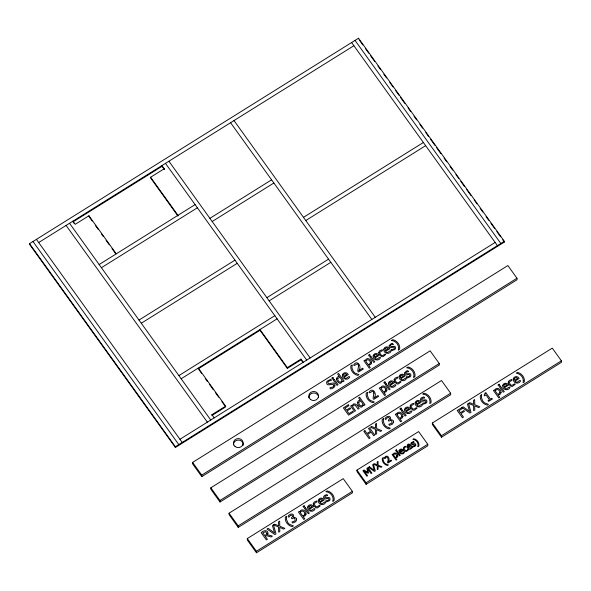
<?xml version="1.0" encoding="UTF-8"?>
<svg xmlns="http://www.w3.org/2000/svg" width="591" height="591" viewBox="0 0 591 591"><rect width="100%" height="100%" fill="white"/><g stroke="black" fill="none" stroke-linecap="round" stroke-linejoin="round"><path stroke-width="0.89" d="M332.896 501.183C334.159 496.765 330.517 492.177 326.092 491.712M398.4 349.931C399.671 345.513 396.029 340.918 391.604 340.453M413.737 377.257C415 372.84 411.358 368.245 406.933 367.787M417.955 446.412C418.908 443.095 416.175 439.652 412.858 439.305L413.73 438.707C416.928 439.372 419.455 442.578 418.886 445.88L417.985 446.449M286.598 516.379L286.428 519.23L287.758 522.51A7.905 7.351 -2.6 0 0 289.753 524.446L293.431 525.901L292.227 526.647C287.965 525.776 284.596 521.484 285.357 517.081L286.561 516.327M352.103 365.12L351.94 367.979L353.27 371.259A7.905 7.351 -2.6 0 0 355.257 373.194L358.944 374.642L357.74 375.396C353.47 374.517 350.108 370.225 350.869 365.822L352.066 365.075M367.439 392.446L367.277 395.305L368.599 398.585A7.905 7.351 -2.6 0 0 370.594 400.521L374.273 401.969L373.069 402.722C368.806 401.843 365.437 397.551 366.198 393.155L367.403 392.402M383.463 418.694L383.3 421.546L384.63 424.826A7.905 7.351 -2.6 0 0 386.617 426.761L390.296 428.216L389.1 428.963C384.83 428.091 381.468 423.799 382.229 419.396L383.426 418.642M383.234 457.803L383.108 459.946L384.106 462.406A5.925 5.511 -2.6 0 0 385.598 463.854L388.361 464.947L387.46 465.509C384.261 464.851 381.734 461.63 382.303 458.328L383.204 457.766M481.591 394.854L481.429 397.713L482.758 400.993A7.905 7.351 -2.6 0 0 484.753 402.929L488.432 404.377L487.228 405.13C482.965 404.251 479.597 399.959 480.357 395.564L481.562 394.81M407.871 449.138C406.423 453.666 401.422 446.56 406.372 447.055L405.862 446.257C402.87 446.19 402.419 450.283 405.086 451.273A2.046 1.899 -2.6 0 0 406.468 451.406L408.462 449.884L407.908 449.108M411.957 446.589L410.169 448.288L408.344 447.446L411.388 445.54C404.576 439.482 407.059 454.449 412.54 447.313L412.001 446.56M384.977 458.446C387.164 454.353 389.358 459.961 387.452 462.228L387.999 462.989L391.619 460.729L391.176 460.108L388.287 461.911C390.836 458.749 387.075 453.356 384.379 457.7L384.933 458.476M29.55 243.655L358.523 38.223L504.33 241.298L504.367 242.051L175.394 447.483L29.587 244.408L29.55 243.655L175.357 446.73L175.394 447.483M38.681 242.546L353.883 45.714M162.082 166.27L164.357 169.44L162.045 165.51L162.082 166.27L72.981 221.906L73.897 223.176M116.272 253.835L88.938 215.759L75.227 224.321L72.952 221.145M150.616 177.241L177.957 215.316L177.987 216.077L150.653 178.002L150.616 177.241L164.32 168.686M99.14 264.539L195.089 204.619M101.416 267.708L197.364 207.796M209.908 218.345L271.587 179.827M212.184 221.514L273.869 182.996M139.011 320.063L234.959 260.151M303.493 217.348L423.37 142.49M141.286 323.24L237.235 263.32M305.776 220.524L425.653 145.659M266.866 297.672L328.544 259.154M269.141 300.841L330.827 262.323M178.881 375.595L274.83 315.675M181.156 378.765L277.105 318.852M287.315 367.624L301.018 359.062L301.055 359.823L287.344 368.378L287.315 367.624L259.974 329.549L260.01 330.303L198.325 368.821L198.288 368.067L225.629 406.143L225.666 406.896L211.955 415.458L211.925 414.705L225.629 406.143M179.937 439.276L495.14 242.443M175.357 446.73L504.33 241.298M192.607 462.421L507.868 265.551L516.985 278.243L517.051 279.75L201.79 476.627L192.673 463.935L192.607 462.421L201.723 475.112L201.79 476.627M391.567 340.409L392.771 339.655C397.034 340.542 400.403 344.819 399.642 349.229L398.437 349.975M201.723 475.112L516.985 278.243M210.832 487.804L430.145 350.847L439.261 363.539L439.327 365.053L220.015 502.01L210.906 489.318L210.832 487.804L219.948 500.496L220.015 502.01M406.903 367.735L408.1 366.981C412.37 367.868 415.732 372.153 414.978 376.556L413.774 377.302M219.948 500.496L439.261 363.539M229.057 513.187L441.521 380.515L450.63 393.207L450.704 394.722L238.239 527.394L229.131 514.702L229.057 513.187L238.173 525.879L238.239 527.394M422.927 393.975L424.131 393.229C428.394 394.108 431.762 398.393 431.002 402.796L429.797 403.55C430.994 399.11 427.426 394.493 422.964 394.027M238.173 525.879L450.63 393.207M247.289 538.571L343.238 478.658L352.347 491.35L352.413 492.857L256.464 552.777L247.356 540.085L247.289 538.571L256.398 551.263L256.464 552.777M356.942 470.096L418.627 431.578L427.736 444.269L427.803 445.784L366.125 484.302L357.008 471.611L356.942 470.096L366.058 482.788L366.125 484.302M432.331 423.016L552.267 348.121L561.384 360.813L561.45 362.327L441.514 437.222L432.398 424.53L432.331 423.016L441.447 435.707L441.514 437.222M326.055 491.66L327.259 490.914C331.521 491.793 334.89 496.078 334.129 500.481L332.932 501.234M256.398 551.263L352.347 491.35M366.058 482.788L427.736 444.269M441.447 435.707L561.384 360.813M393.126 344.324L390.917 344.834L390.149 345.934C391.301 347.811 396.118 344.213 395.556 348.35A2.689 2.497 -2.6 0 1 394.729 349.532L391.929 350.67L391.19 349.643M408.462 371.65L406.253 372.16L405.485 373.261C406.638 375.137 411.454 371.54 410.893 375.677A2.689 2.497 -2.6 0 1 410.065 376.866L407.265 377.996L406.527 376.969M424.486 397.891L422.277 398.408L421.509 399.501C422.661 401.378 427.478 397.787 426.916 401.917A2.689 2.497 -2.6 0 1 426.089 403.106L423.289 404.237L422.55 403.21L425.047 402.685L425.823 401.939L425.727 401.104L424.803 400.75L421.708 401.363L420.415 399.885L420.666 398.666L421.745 397.617L423.843 396.879L424.545 397.861M414.003 442.201L412.341 442.585L411.764 443.413C412.629 444.816 416.241 442.12 415.82 445.222A2.017 1.876 -2.6 0 1 415.2 446.116L413.102 446.966L412.548 446.198L414.424 445.799L415.074 444.934C412.437 444.713 407.812 443.959 413.515 441.447L414.04 442.179M327.621 495.576L325.412 496.093L324.644 497.194C325.789 499.063 330.613 495.472 330.051 499.602A2.689 2.497 -2.6 0 1 329.224 500.791L326.424 501.922L325.685 500.902L328.182 500.37L328.951 499.624L328.855 498.789L327.939 498.435L324.836 499.048L323.55 497.57L323.794 496.351L324.873 495.302L326.971 494.564L327.673 495.546M391.242 349.613L393.687 349.111L394.463 348.372L394.367 347.538L393.443 347.176L390.348 347.796L389.173 346.703L389.129 345.506L391.449 343.548L392.483 343.312L393.185 344.287M406.578 376.94L409.024 376.437L409.792 375.699L409.696 374.864L408.78 374.502L405.677 375.122L404.503 374.029L404.458 372.832L406.778 370.875L407.812 370.638L408.514 371.613M468.574 403.387L473.583 405.5L473.701 410.679L474.824 409.977L474.684 405.869L478.666 407.576L479.862 406.83L474.772 404.687L474.654 399.59L473.524 400.299L473.672 404.325L469.764 402.648L467.437 404.096L469.594 411.462L463.115 406.8L461.999 407.495L469.889 413.057L471.012 412.355L468.5 403.439M273.574 524.911L278.583 527.024L278.701 532.196L279.824 531.494L279.683 527.386L283.665 529.093L284.862 528.347L279.772 526.212L279.654 521.114L278.531 521.816L278.671 525.842L274.763 524.165L272.444 525.621L274.593 532.979L268.115 528.317L266.999 529.019L274.889 534.574L276.012 533.872L273.5 524.956M359.631 40.476L362.859 44.975M365.548 48.721L368.777 53.22M370.394 55.465L374.694 61.457M377.922 65.956L380.611 69.701M383.84 74.2L386.536 77.946M389.757 82.444L392.985 86.936M395.682 90.682L398.91 95.181M400.521 97.426L404.828 103.425M408.056 107.917L410.745 111.662M413.973 116.161L416.662 119.907M419.891 124.406L422.58 128.151M425.808 132.65L428.497 136.395M430.654 139.395L434.954 145.386M436.572 147.632L440.871 153.63M444.1 158.122L446.796 161.875M450.024 166.367L452.713 170.112M455.942 174.611L458.631 178.356M460.781 181.356L464.548 186.601M466.698 189.6L471.005 195.591M474.233 200.09L476.922 203.836M480.151 208.335L482.84 212.08M486.068 216.572L488.757 220.325M490.914 223.317L494.682 228.562M496.832 231.561L500.599 236.806M502.749 239.806L504.367 242.051M355.036 40.402L500.843 243.47M351.608 42.537L497.415 245.612M234.006 120.571L375.263 317.301M230.579 122.714L371.835 319.443M168.9 161.232L310.149 357.961M165.473 163.367L306.722 360.096M301.018 359.062L303.301 362.239M301.055 359.823L302.88 362.357M260.01 330.303L287.344 368.378M89.507 217.266L92.189 220.997M95.402 225.474L98.084 229.212M101.297 233.689L103.44 236.673M106.121 240.411L109.342 244.888M112.017 248.619L115.238 253.103M198.864 369.567L201.546 373.305M205.291 378.528L207.441 381.513M209.583 384.505L213.336 389.728M215.479 392.712L218.7 397.196M221.913 401.673L224.595 405.404M211.925 414.705L214.201 417.874M69.524 223.287L210.773 420.016M66.096 225.43L207.345 422.159M36.406 239.377L182.213 442.445M32.978 241.512L178.785 444.587M358.523 38.223L358.552 38.976M88.938 215.759L88.968 216.52M308.879 397.839A4.876 4.529 -2.6 0 1 313.437 393A4.876 4.529 -2.6 0 1 318.608 397.204M233.489 444.92A4.876 4.529 -2.6 0 1 238.683 440.081A4.876 4.529 -2.6 0 1 243.13 445.466M485.189 393.695L484.081 395.135L484.554 395.8L485.972 394.914L489.459 399.767L488.04 400.654L488.565 401.392L492.384 399.014L491.852 398.275L490.464 399.139L485.78 392.609L484.967 393.118L485.189 393.695M358.538 365.881L357.732 371.022L358.464 372.042L363.288 369.028L362.689 368.193L358.848 370.594C362.239 366.383 357.223 359.195 353.632 364.987C354.393 367.299 357.887 360.953 358.538 365.881M373.874 393.207L373.069 398.349L373.8 399.368L378.624 396.354L378.026 395.519L374.184 397.92C377.575 393.709 372.559 386.521 368.969 392.313C369.722 394.625 373.216 388.28 373.874 393.207M336.405 378.831L337.195 381.446L339.308 383.167A2.261 2.105 -2.6 0 0 340.911 383.153L342.654 381.114L343.046 381.668L344.036 381.047L338.606 373.482L337.616 374.096L339.308 376.452A3.199 2.977 -2.6 0 0 337.136 377.346L336.405 378.831M357.4 402.619L358.19 405.241L360.303 406.963A2.261 2.105 -2.6 0 0 361.906 406.948L363.642 404.901L364.041 405.456L365.031 404.842L359.601 397.278L358.611 397.891L360.303 400.247A3.199 2.977 -2.6 0 0 358.131 401.141L357.4 402.619M523.331 380.574L523.094 382.665L524.335 381.963C525.089 377.553 521.727 373.276 517.457 372.389L516.261 373.143C519.932 373.667 523.234 376.755 523.331 380.574M307.63 507.181C307.187 511.481 313.304 512.877 315.047 509.021C314.131 506.768 311.361 512.973 309.448 509.198L313.511 506.664C312.447 503.85 308.096 504.204 307.63 507.181M318.261 500.547C317.81 504.847 323.927 506.243 325.671 502.387C324.755 500.134 321.992 506.339 320.071 502.564L324.134 500.023C323.07 497.216 318.719 497.57 318.261 500.547M342.366 375.145C341.916 379.444 348.04 380.84 349.783 376.984C348.86 374.731 346.097 380.936 344.184 377.161L348.247 374.62C347.183 371.813 342.832 372.167 342.366 375.145M373.143 355.922C372.692 360.229 378.816 361.626 380.552 357.762C379.636 355.516 376.873 361.722 374.96 357.947L379.023 355.405C377.959 352.598 373.608 352.953 373.143 355.922M383.766 349.288C383.315 353.595 389.439 354.992 391.183 351.128C390.267 348.875 387.489 355.095 385.583 351.313L389.646 348.771C388.582 345.964 384.231 346.319 383.766 349.288M388.479 383.249C388.028 387.556 394.145 388.952 395.889 385.088C394.973 382.842 392.21 389.048 390.289 385.273L394.352 382.732C393.288 379.924 388.937 380.279 388.479 383.249M399.102 376.615C398.652 380.922 404.769 382.318 406.512 378.454C405.603 376.201 402.818 382.421 400.912 378.639L404.983 376.098C403.912 373.29 399.56 373.645 399.102 376.615M399.014 450.903C398.674 454.132 403.261 455.181 404.569 452.285L404.037 451.539L403.321 452.625L401.865 453.297L400.373 452.418L403.424 450.519C402.619 448.406 399.361 448.68 399.014 450.903M404.503 409.497C404.052 413.796 410.176 415.192 411.912 411.336C410.996 409.083 408.233 415.288 406.32 411.513L410.383 408.972C409.319 406.165 404.968 406.519 404.503 409.497M415.126 402.863C414.675 407.162 420.799 408.558 422.543 404.702C421.619 402.449 418.856 408.654 416.943 404.879L421.006 402.338C419.942 399.531 415.591 399.885 415.126 402.863M502.631 385.657C502.187 389.964 508.304 391.36 510.048 387.497C509.132 385.251 506.361 391.456 504.448 387.681L508.511 385.14C507.447 382.333 503.096 382.687 502.631 385.657M513.254 379.023C512.811 383.33 518.928 384.726 520.671 380.863C519.755 378.617 516.992 384.822 515.071 381.047L519.134 378.506C518.071 375.699 513.719 376.053 513.254 379.023M313.289 503.613L313.614 505.504L315.734 507.669A2.726 2.534 -2.6 0 0 317.581 507.846L320.241 505.815C319.458 503.65 316.806 509.353 315.069 505.564C311.974 502.49 318.778 502.542 316.769 500.983L314.19 502.055L313.289 503.613M378.801 352.362L379.127 354.245L381.239 356.41A2.726 2.534 -2.6 0 0 383.086 356.587L385.746 354.556C384.97 352.391 382.318 358.102 380.574 354.305C377.486 351.231 384.283 351.283 382.274 349.724L379.703 350.795L378.801 352.362M394.131 379.688L394.463 381.579L396.576 383.736A2.726 2.534 -2.6 0 0 398.423 383.914L401.082 381.882C400.306 379.725 397.647 385.428 395.911 381.638C392.823 378.558 399.619 378.609 397.61 377.051L395.039 378.122L394.131 379.688M410.161 405.928L410.486 407.82L412.599 409.984A2.726 2.534 -2.6 0 0 414.446 410.161L417.106 408.13C416.33 405.965 413.678 411.668 411.934 407.879C408.846 404.805 415.643 404.857 413.634 403.298L411.063 404.362L410.161 405.928M508.29 382.096L508.615 383.987L510.735 386.145A2.726 2.534 -2.6 0 0 512.582 386.322L515.234 384.298C514.458 382.133 511.806 387.836 510.07 384.047C506.975 380.966 513.778 381.025 511.769 379.459L509.191 380.53L508.29 382.096M333.871 385.339C334.44 388.442 327.798 386.551 330.45 388.908C332.785 388.834 336.286 386.573 334.602 383.958C332.925 381.062 329.076 385.738 327.798 382.695C327.259 379.806 333.361 381.542 330.82 379.304L327.215 381.092A2.992 2.785 -2.6 0 0 326.594 382.584C326.801 387.563 332.489 382.34 333.871 385.339M296.623 519.755L295.685 521.742L292.678 523.035L291.939 522.016L295.042 520.856L294.983 518.817L293.764 518.063L291.961 518.817L291.378 518.012L292.722 516.468L291.998 515.182L290.358 515.426L288.859 517.28L288.12 516.253C289.065 513.926 293.705 512.67 293.764 516.135C291.851 518.351 297.369 516.453 296.623 519.755M393.495 422.07L392.557 424.057L389.543 425.35L388.812 424.323L391.914 423.163L391.855 421.132L390.636 420.378L388.826 421.132L388.25 420.327L389.595 418.783L388.863 417.497L387.231 417.741L385.724 419.595L384.992 418.568C385.93 416.241 390.577 414.985 390.636 418.45C388.715 420.666 394.234 418.768 393.495 422.07M266.851 533.4L266.423 534.427L264.753 535.572L262.796 532.838L265.595 531.708L266.851 533.4M337.609 378.617L338.2 380.789L339.581 382.052A1.3 1.204 -2.6 0 0 340.645 382.074L342.1 380.345L339.847 377.213L337.609 378.617M358.604 402.412L359.195 404.584L360.576 405.84A1.3 1.204 -2.6 0 0 361.64 405.869L363.096 404.133L360.842 401.001L358.604 402.412M304.919 514.037L304.099 515.3L302.585 515.81L300.376 512.729C301.078 509.412 305.082 511.422 304.919 514.037M370.424 362.778L369.611 364.041L368.097 364.551L365.888 361.478C366.583 358.153 370.594 360.163 370.424 362.778M385.76 390.104L384.94 391.375L383.426 391.877L381.217 388.804C381.919 385.487 385.923 387.489 385.76 390.104M401.784 416.352L400.971 417.615L399.457 418.125L397.241 415.045C397.942 411.728 401.946 413.737 401.784 416.352M396.975 456.045L396.362 456.998L395.224 457.375L393.569 455.07L394.67 453.748A0.946 0.879 -2.6 0 1 395.46 453.777L396.975 456.045M499.92 392.513L499.1 393.783L497.585 394.286L495.376 391.212C496.078 387.895 500.082 389.897 499.92 392.513M306.049 514.111L305.325 515.648L303.117 516.556L304.757 518.832L303.767 519.445L298.425 512.013L299.415 511.392L299.822 511.961C300.893 507.691 306.566 510.639 306.049 514.111M371.554 362.852L370.838 364.396L368.629 365.297L370.262 367.572L369.279 368.193L363.938 360.754L364.928 360.141L365.334 360.709C366.405 356.432 372.079 359.387 371.554 362.852M386.891 390.178L386.174 391.722L383.965 392.623L385.598 394.899L384.608 395.519L379.274 388.08L380.257 387.467L380.663 388.036C381.742 383.758 387.408 386.713 386.891 390.178M402.914 416.426L402.198 417.963L399.989 418.864L401.621 421.147L400.639 421.76L395.298 414.321L396.288 413.707L396.694 414.276C397.765 410.006 403.439 412.954 402.914 416.426M397.824 456.104L397.285 457.257L395.623 457.936L396.849 459.643L396.11 460.101L392.106 454.531L392.845 454.065L393.155 454.494C393.961 451.288 398.208 453.496 397.824 456.104M501.05 392.587L500.326 394.131L498.117 395.032L499.757 397.307L498.767 397.928L493.426 390.488L494.416 389.875L494.822 390.444C495.893 386.174 501.567 389.122 501.05 392.587M267.989 533.178L267.368 534.707L272.414 536.118L271.062 536.968L266.519 535.631L265.329 536.377L267.398 539.251L266.356 539.901L261.163 532.661C262.869 530.578 267.789 529.24 267.989 533.178M352.243 405.367L352.037 405.958L351.608 405.36L350.618 405.973L354.519 411.41L355.501 410.789L352.591 406.734L353.019 405.781A2.024 1.884 -2.6 0 1 353.994 404.946L355.383 405.374L358.139 409.142L359.129 408.529C358.464 406.091 354.208 401.304 352.243 405.367M343.659 374.45L343.681 376.46L346.784 374.524L345.336 373.586L343.659 374.45M308.923 506.487L308.945 508.496L312.048 506.561L310.6 505.623L308.923 506.487M374.435 355.228L374.458 357.245L377.56 355.302L376.112 354.371L374.435 355.228M319.554 499.853L319.568 501.862L322.671 499.927L321.231 498.989L319.554 499.853M385.059 348.594L385.081 350.611L388.184 348.668L386.736 347.737L385.059 348.594M389.772 382.554L389.787 384.571L392.889 382.636L391.449 381.697L389.772 382.554M400.395 375.92L400.41 377.937L403.513 375.994L402.072 375.063L400.395 375.92M405.795 408.802L405.81 410.811L408.92 408.876L407.472 407.938L405.795 408.802M416.419 402.168L416.441 404.178L419.544 402.242L418.096 401.304L416.419 402.168M399.981 450.386L399.996 451.893L402.323 450.438L401.237 449.736L399.981 450.386M407.953 445.407L407.96 446.922L410.294 445.466L409.208 444.764L407.953 445.407M503.924 384.963L503.946 386.979L507.048 385.044L505.601 384.106L503.924 384.963M514.547 378.329L514.569 380.345L517.672 378.403L516.231 377.472L514.547 378.329M332.903 377.442L331.78 378.144L332.46 379.09L333.583 378.388L332.903 377.442M369.626 354.511L368.503 355.213L369.183 356.159L370.306 355.457L369.626 354.511M334.174 379.341L333.184 379.961L337.084 385.391L338.067 384.778L334.174 379.341M370.889 356.41L369.9 357.03L373.8 362.46L374.79 361.847L370.889 356.41M348.254 404.835L343.364 407.886L348.564 415.126L353.448 412.075L352.834 411.218L348.986 413.619L347.057 410.93L350.64 408.691L350.027 407.834L346.444 410.073L345.018 408.093L348.867 405.685L348.254 404.835M384.955 381.838L383.832 382.54L384.512 383.493L385.642 382.791L384.955 381.838M386.226 383.736L385.236 384.357L389.137 389.787L390.126 389.173L386.226 383.736M400.986 408.078L399.863 408.78L400.543 409.733L401.666 409.031L400.986 408.078M364.898 430.684L363.857 431.334L369.057 438.581L370.099 437.931L367.55 434.385L371.148 432.139L373.697 435.685L374.731 435.035L369.538 427.788L368.496 428.438L370.535 431.282L366.937 433.528L364.898 430.684M371.628 426.48L370.446 427.227L375.455 429.339L375.566 434.511L376.696 433.809L376.548 429.701L380.538 431.408L381.727 430.662L376.644 428.527L376.526 423.429L375.396 424.131L375.544 428.157L371.628 426.48M402.249 409.984L401.259 410.597L405.16 416.027L406.15 415.414L402.249 409.984M304.114 505.77L302.991 506.472L303.671 507.418L304.793 506.716L304.114 505.77M499.114 384.246L497.991 384.948L498.671 385.901L499.794 385.199L499.114 384.246M461.903 407.554L457.227 410.479L462.428 417.719L463.462 417.069L460.958 413.582L464.445 411.402L463.832 410.546L460.345 412.725L458.882 410.686L462.517 408.411L461.903 407.554M396.376 449.847L395.527 450.372L396.044 451.081L396.886 450.556L396.376 449.847M364.012 470.111L362.948 470.776L366.848 476.206L367.572 475.748L364.219 471.071L368.016 473.302L368.489 473.014L367.735 468.87L371.089 473.554L371.872 473.066L367.971 467.636L366.893 468.308L367.646 472.216L364.012 470.111M369.375 466.764L368.533 467.282L374.45 471.455L375.292 470.924L373.416 464.238L377.221 465.789L377.309 469.668L378.151 469.143L378.048 466.063L381.04 467.341L381.934 466.779L378.114 465.176L378.026 461.357L377.184 461.881L377.294 464.903L374.362 463.647L372.618 464.733L374.229 470.259L369.375 466.764M305.384 507.669L304.395 508.282L308.295 513.719L309.285 513.099L305.384 507.669M500.378 386.145L499.395 386.765L503.296 392.195L504.278 391.582L500.378 386.145M397.322 451.273L396.583 451.731L399.509 455.809L400.247 455.343L397.322 451.273M310.452 399.427A4.876 4.529 -2.6 0 0 318.453 396.871A4.876 4.529 -2.6 0 0 312.122 391.722A4.876 4.529 -2.6 0 0 310.452 399.427M235.063 446.508A4.876 4.529 -2.6 0 0 243.064 443.952A4.876 4.529 -2.6 0 0 236.732 438.803A4.876 4.529 -2.6 0 0 235.063 446.508"/></g></svg>
